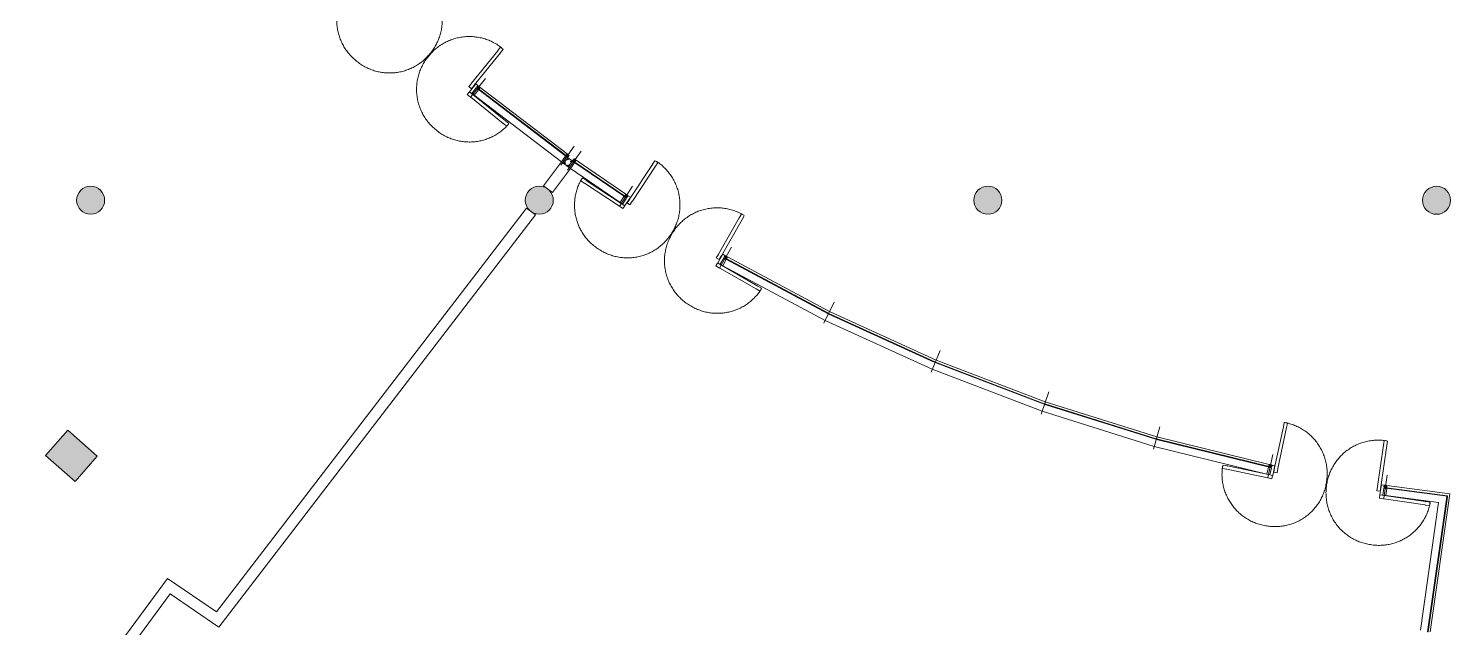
# Model space of a CAD drawing. Header units: centimetres. Extents: x 139057 to 200038, y 34824 to 80516.
# Drawn here: x 167676 to 170212, y 49166 to 50234 of the extents above; entities that cross this region are included whole.
import ezdxf

# ---------------------------------------------------------------- set-up
doc = ezdxf.new("R2010")
doc.units = ezdxf.units.CM
doc.header["$LTSCALE"] = 100
doc.linetypes.add('CENTER', pattern=[7, 4, -1, 1, -1])
doc.linetypes.add('HIDDEN', pattern=[0.5, 0.25, -0.25])
for name, color, linetype, lineweight in [('410_STRUTTURE_001-AM_0', 7, 'Continuous', 0), ('430_TAVOLATI_001-AM_0', 3, 'Continuous', 0), ('441_SERRAMENTI_001-AM_0', 1, 'Continuous', 0)]:
    doc.layers.add(name, color=color, linetype=linetype, lineweight=lineweight)

msp = doc.modelspace()

# ---------------------------------------------------------------- hatches: boundary and pattern name
at = {"layer": '410_STRUTTURE_001-AM_0'}
h = msp.add_hatch(color=256, dxfattribs=at)
edge = h.paths.add_edge_path()
edge.add_arc((167787.1, 49927.9), 25, 0, 360)
h = msp.add_hatch(color=256, dxfattribs=at)
edge = h.paths.add_edge_path()
edge.add_arc((168587.1, 49927.9), 25, 0, 360)
h = msp.add_hatch(color=256, dxfattribs=at)
edge = h.paths.add_edge_path()
edge.add_arc((169387.1, 49927.9), 25, 0, 360)
h = msp.add_hatch(color=256, dxfattribs=at)
edge = h.paths.add_edge_path()
edge.add_arc((170187.1, 49927.8), 25, 0, 360)
msp.add_hatch(color=256, dxfattribs=at).paths.add_polyline_path([(167706.8, 49472.6), (167746.2, 49517.8), (167799, 49471.8), (167759.6, 49426.6)])

# ---------------------------------------------------------------- linework, layer by layer
at = {"layer": '410_STRUTTURE_001-AM_0', "elevation": 0}
msp.add_lwpolyline([(167706.8, 49472.6), (167746.2, 49517.8), (167799, 49471.8), (167759.6, 49426.6)], close=True, dxfattribs=at)
at = {"layer": '410_STRUTTURE_001-AM_0'}
for centre in [(167787.1, 49927.9, 0), (168587.1, 49927.9, 0), (169387.1, 49927.9, 0), (170187.1, 49927.8, 0)]:
    msp.add_circle(centre, 25, dxfattribs=at)
at = {"layer": '430_TAVOLATI_001-AM_0'}
for p, q in [((168626.5, 49996.1, 0), (168594.5, 49953.7, 0)), ((168642.8, 49984.5, 0), (168610.5, 49941.7, 0)), ((168642.8, 49984.5, 0), (168626.5, 49996.1, 0)), ((168610.5, 49941.7, 0), (168594.5, 49953.7, 0)), ((168011.5, 49193.9, 0), (168564.3, 49914, 0)), ((168015.8, 49166.7, 0), (168580.1, 49901.8, 0)), ((167924.1, 49253.5, 0), (167264.9, 48360.3, 0)), ((168011.5, 49193.9, 0), (167924.1, 49253.5, 0)), ((167928.7, 49226.1, 0), (167281, 48348.5, 0)), ((168015.8, 49166.7, 0), (167928.7, 49226.1, 0))]:
    msp.add_line(p, q, dxfattribs=at)
at = {"layer": '430_TAVOLATI_001-AM_0', "elevation": 0}
msp.add_lwpolyline([(167264.9, 48360.3), (167924.1, 49253.5), (168011.5, 49193.9), (168564.3, 49914), (168580.1, 49901.8)], dxfattribs=at)
at = {"layer": '441_SERRAMENTI_001-AM_0', "linetype": 'CENTER'}
for p, q in [((168465.3, 50112.4, 0), (168491.5, 50145, 0)), ((168625.5, 49990.3, 0), (168649.6, 50024.4, 0)), ((168637.6, 49981.7, 0), (168662, 50015.5, 0)), ((168730.5, 49918, 0), (168753.5, 49952.8, 0)), ((168909.3, 49807.8, 0), (168930.1, 49844, 0)), ((169094.6, 49708.8, 0), (169113.1, 49746.3, 0)), ((169285.7, 49621.6, 0), (169301.8, 49660.2, 0)), ((169481.9, 49546.5, 0), (169495.5, 49586, 0)), ((169682.3, 49483.8, 0), (169693.5, 49524.1, 0)), ((169886.3, 49433.7, 0), (169895, 49474.6, 0)), ((170093, 49396.5, 0), (170099.1, 49437.8, 0))]:
    msp.add_line(p, q, dxfattribs=at)
at = {"layer": '441_SERRAMENTI_001-AM_0'}
for p, q in [((168470.8, 50114.9, 0), (168626.5, 49996.1, 0)), ((168481.5, 50129.1, 0), (168637, 50010.4, 0)), ((168731.2, 49923.9, 0), (168642.7, 49984.5, 0)), ((168741.4, 49938.5, 0), (168652.9, 49999.1, 0)), ((168914.4, 49811, 0), (169097, 49713.6, 0)), ((168922.8, 49826.7, 0), (169104.8, 49729.5, 0)), ((169294.6, 49643, 0), (169104.8, 49729.5, 0)), ((169287.7, 49626.5, 0), (169097, 49713.6, 0)), ((169294.6, 49643, 0), (169489.4, 49568.4, 0)), ((169287.7, 49626.5, 0), (169483.6, 49551.6, 0)), ((169683.7, 49489, 0), (169483.6, 49551.6, 0)), ((169688.5, 49506.1, 0), (169489.4, 49568.4, 0)), ((169888.9, 49456.8, 0), (169688.5, 49506.1, 0)), ((169884.7, 49439.5, 0), (169683.7, 49489, 0)), ((170096.5, 49401.4, 0), (170190.8, 49388.9, 0)), ((170098.6, 49419.1, 0), (170211, 49404.3, 0)), ((170175.8, 49158.5, 0), (170211, 49404.3, 0)), ((170158.3, 49161.3, 0), (170190.8, 49388.9, 0))]:
    msp.add_line(p, q, dxfattribs=at)
at = {"layer": '441_SERRAMENTI_001-AM_0', "linetype": 'HIDDEN', "ltscale": 20, "elevation": 0}
for points in [[(168246, 50306.3, 0.398076), (168257.4, 50179.1, 0.417928), (168389.2, 50185.6)], [(168530.5, 50061.3, -0.398076), (168403.1, 50053.1, -0.417928), (168389.3, 50184.2)], [(168661.9, 49964.5, 0.398076), (168692.9, 49840.6, 0.417928), (168822.1, 49867.5)], [(168981.7, 49767.3, -0.398076), (168857.1, 49739.4, -0.417928), (168823.1, 49866.9)], [(169805.4, 49451.9, 0.398076), (169879.6, 49348, 0.417928), (169989.9, 49420.2)], [(170175.1, 49385.3, -0.398076), (170069.4, 49313.8, -0.417928), (169991.1, 49420)]]:
    msp.add_lwpolyline(points, format="xyb", dxfattribs=at)
at = {"layer": '441_SERRAMENTI_001-AM_0', "elevation": 0}
for points in [[(168517.6, 50191), (168517.7, 50191.1), (168517.9, 50191), (168522.5, 50196.7, 0.201647), (168517.8, 50200.5), (168513.2, 50194.8), (168513.4, 50194.6), (168513.3, 50194.5, -0.342519), (168513.1, 50194.5), (168513, 50194.5), (168466.3, 50136.5), (168466.4, 50136.4, -0.342519), (168466.4, 50136.2), (168466.3, 50136.1), (168466.1, 50136.2), (168461.4, 50130.4), (168466.1, 50126.6), (168470.8, 50132.4), (168470.6, 50132.6), (168470.7, 50132.7, -0.347925), (168470.9, 50132.7), (168471, 50132.7), (168517.7, 50190.8), (168517.6, 50190.8, -0.342519)], [(168633.9, 49993.6), (168632.1, 49995), (168630.8, 49993.3), (168638.6, 49987.7), (168639.9, 49989.4), (168638, 49990.7), (168638.1, 49990.9), (168640, 49989.6, -0.414214), (168640, 49989.3), (168638.8, 49987.6, -0.414214), (168638.5, 49987.5), (168630.7, 49993.1, -0.41462), (168630.7, 49993.4), (168631.9, 49995.1, -0.413808), (168632.2, 49995.1), (168634, 49993.8)], [(168638.6, 50000.1), (168636.7, 50001.5, -0.413808), (168636.6, 50001.7), (168637.9, 50003.5, -0.41462), (168638.1, 50003.5), (168645.9, 49997.9, -0.414214), (168646, 49997.7), (168644.8, 49995.9, -0.414214), (168644.5, 49995.9), (168642.6, 49997.2), (168642.7, 49997.4), (168644.6, 49996.1), (168645.8, 49997.8), (168638, 50003.3), (168636.8, 50001.6), (168638.7, 50000.3)], [(168789.4, 49991.7), (168789.5, 49991.9), (168789.3, 49992), (168793.4, 49998.2, -0.201647), (168798.4, 49994.8), (168794.3, 49988.7), (168794.1, 49988.8), (168794, 49988.7, 0.342519), (168794.1, 49988.5), (168794.2, 49988.4), (168753.1, 49926.2), (168753, 49926.3, 0.342519), (168752.8, 49926.3), (168752.7, 49926.1), (168752.9, 49926), (168748.8, 49919.7), (168743.8, 49923.1), (168747.9, 49929.3), (168748.1, 49929.2), (168748.2, 49929.3, 0.347925), (168748.1, 49929.5), (168748.1, 49929.6), (168789.1, 49991.7), (168789.2, 49991.7, 0.342519)], [(168948.7, 49893.5), (168948.8, 49893.6), (168949.1, 49893.5), (168952.7, 49899.9, 0.201647), (168947.5, 49902.9), (168943.8, 49896.5), (168944, 49896.4), (168944, 49896.2, -0.342519), (168943.8, 49896.2), (168943.7, 49896.3), (168906.6, 49831.6), (168906.6, 49831.6, -0.342519), (168906.7, 49831.4), (168906.6, 49831.2), (168906.4, 49831.4), (168902.7, 49824.9), (168907.9, 49821.9), (168911.6, 49828.4), (168911.4, 49828.5), (168911.5, 49828.6, -0.347925), (168911.7, 49828.7), (168911.8, 49828.6), (168948.9, 49893.3), (168948.8, 49893.3, -0.342519)], [(169914.1, 49523.9), (169914.2, 49524), (169913.9, 49524.1), (169915.4, 49531.3, -0.201647), (169921.3, 49530), (169919.8, 49522.8), (169919.6, 49522.9), (169919.5, 49522.7, 0.342519), (169919.7, 49522.6), (169919.8, 49522.5), (169904.3, 49449.6), (169904.2, 49449.7, 0.342519), (169904, 49449.6), (169904, 49449.4), (169904.2, 49449.3), (169902.6, 49442), (169896.7, 49443.3), (169898.3, 49450.6), (169898.6, 49450.5), (169898.6, 49450.7, 0.347925), (169898.5, 49450.9), (169898.4, 49450.9), (169913.9, 49523.8), (169913.9, 49523.8, 0.342519)], [(170098.3, 49490.7), (170098.4, 49490.9), (170098.6, 49490.8), (170099.7, 49498.1, 0.201647), (170093.7, 49499), (170092.7, 49491.7), (170092.9, 49491.7), (170092.9, 49491.5, -0.342519), (170092.7, 49491.4), (170092.6, 49491.4), (170081.7, 49417.7), (170081.8, 49417.7, -0.342519), (170081.9, 49417.5), (170081.9, 49417.4), (170081.7, 49417.4), (170080.6, 49410), (170086.5, 49409.1), (170087.6, 49416.5), (170087.4, 49416.6), (170087.4, 49416.7, -0.347925), (170087.6, 49416.8), (170087.7, 49416.8), (170098.6, 49490.5), (170098.5, 49490.6, -0.342519)]]:
    msp.add_lwpolyline(points, format="xyb", close=True, dxfattribs=at)
for points in [[(168466.6, 50118.3), (168462.7, 50121.4), (168473.8, 50135.2, -0.414214), (168473.9, 50135.2), (168477.4, 50132.4, -0.414214), (168477.4, 50132.3), (168475.6, 50130, 0.414214), (168475.6, 50130), (168475.8, 50129.8)], [(168474.6, 50128), (168474.5, 50128.1), (168466.6, 50118.3), (168470.8, 50114.9), (168478.7, 50124.7), (168477.3, 50125.9), (168478.4, 50127.3), (168479.9, 50126.1), (168480, 50126.3, 0.414214), (168480, 50126.4), (168479.8, 50126.6, -0.414214), (168479.7, 50126.7), (168481.5, 50129, 0.414214), (168481.5, 50129.1), (168481.1, 50129.5, 0.414214), (168480.9, 50129.5), (168479.5, 50127.7, -0.414214), (168479.4, 50127.7), (168477.2, 50129.5, -0.414214), (168477.2, 50129.6), (168478.6, 50131.3, 0.414214), (168478.6, 50131.5), (168478.1, 50131.9, 0.414214), (168478, 50131.8), (168476.2, 50129.6, -0.414214), (168476.1, 50129.6), (168475.8, 50129.8, 0.41791), (168475.7, 50129.8), (168475.5, 50129.6), (168477, 50128.4), (168475.8, 50127), (168474.5, 50128.1)], [(168633.8, 50006.3), (168633.8, 50006.4), (168626.5, 49996.1), (168630.6, 49993.2), (168637.9, 50003.5), (168636.6, 50004.4), (168637.6, 50005.9), (168639.2, 50004.8), (168639.3, 50005, 0.414214), (168639.3, 50005.1), (168639, 50005.3, -0.414214), (168639, 50005.4), (168640.6, 50007.8, 0.414214), (168640.6, 50007.9), (168640.1, 50008.2, 0.414214), (168640, 50008.2), (168638.7, 50006.4, -0.414214), (168638.6, 50006.4), (168636.3, 50008, -0.414214), (168636.2, 50008.1), (168637.5, 50010, 0.414214), (168637.5, 50010.1), (168637, 50010.4, 0.414214), (168636.9, 50010.4), (168635.2, 50008.1, -0.414214), (168635.2, 50008.1), (168634.9, 50008.3, 0.41791), (168634.7, 50008.2), (168634.6, 50008), (168636.1, 50007), (168635.1, 50005.4), (168633.8, 50006.4)], [(168650, 49994.8), (168650.1, 49994.7), (168642.7, 49984.5), (168638.6, 49987.4), (168646, 49997.7), (168647.3, 49996.7), (168648.4, 49998.2), (168646.8, 49999.3), (168647, 49999.5, -0.414214), (168647.1, 49999.6), (168647.4, 49999.4, 0.414214), (168647.5, 49999.4), (168649.2, 50001.7, -0.414214), (168649.3, 50001.7), (168649.8, 50001.4, -0.414214), (168649.8, 50001.2), (168648.5, 49999.4, 0.414214), (168648.5, 49999.3), (168650.8, 49997.6, 0.414214), (168650.9, 49997.6), (168652.2, 49999.5, -0.414214), (168652.4, 49999.5), (168652.9, 49999.1, -0.414214), (168652.9, 49999), (168651.2, 49996.7, 0.414214), (168651.2, 49996.6), (168651.5, 49996.4, -0.41791), (168651.5, 49996.3), (168651.4, 49996.1), (168649.9, 49997.2), (168648.8, 49995.7), (168650.1, 49994.7)], [(168742.5, 49931.6), (168742.6, 49931.5), (168735.7, 49921), (168731.2, 49923.9), (168738.1, 49934.5), (168739.7, 49933.4), (168740.7, 49935), (168739.1, 49936), (168739.2, 49936.2, -0.414214), (168739.4, 49936.2), (168739.6, 49936.1, 0.414214), (168739.7, 49936.1), (168741.3, 49938.5, -0.414214), (168741.4, 49938.5), (168741.9, 49938.2, -0.414214), (168742, 49938), (168740.7, 49936.1, 0.414214), (168740.7, 49936.1), (168743.2, 49934.5, 0.414214), (168743.2, 49934.5), (168744.5, 49936.4, -0.414214), (168744.6, 49936.4), (168745.1, 49936.1, -0.414214), (168745.1, 49935.9), (168743.6, 49933.5, 0.414214), (168743.6, 49933.5), (168743.9, 49933.3, -0.41791), (168743.9, 49933.1), (168743.8, 49932.9), (168742.2, 49934), (168741.2, 49932.4), (168742.6, 49931.5)], [(168735.7, 49921), (168739.8, 49918.2), (168749.6, 49933, 0.414214), (168749.6, 49933.1), (168745.9, 49935.6, 0.414214), (168745.7, 49935.5), (168744.1, 49933.1, -0.414214), (168744.1, 49933.1), (168743.9, 49933.3)], [(168909.7, 49813.7), (168905.3, 49816.2), (168914.2, 49831.5, -0.414214), (168914.3, 49831.6), (168918.2, 49829.4, -0.414214), (168918.2, 49829.2), (168916.8, 49826.7, 0.414214), (168916.8, 49826.7), (168917, 49826.5)], [(168916.1, 49824.5), (168916, 49824.6), (168909.7, 49813.7), (168914.4, 49811), (168920.6, 49821.9), (168919, 49822.9), (168920, 49824.5), (168921.6, 49823.5), (168921.7, 49823.7, 0.414214), (168921.7, 49823.9), (168921.4, 49824, -0.414214), (168921.4, 49824.1), (168922.8, 49826.6, 0.414214), (168922.8, 49826.7), (168922.2, 49827, 0.414214), (168922.1, 49827), (168921, 49825, -0.414214), (168920.9, 49825), (168918.4, 49826.5, -0.414214), (168918.4, 49826.5), (168919.5, 49828.5, 0.414214), (168919.5, 49828.6), (168918.9, 49828.9, 0.414214), (168918.8, 49828.9), (168917.4, 49826.4, -0.414214), (168917.3, 49826.4), (168917, 49826.5, 0.41791), (168916.9, 49826.5), (168916.7, 49826.3), (168918.4, 49825.4), (168917.5, 49823.8), (168916, 49824.6)], [(169892.4, 49450.7), (169892.6, 49450.7), (169890, 49438.4), (169884.7, 49439.5), (169887.3, 49451.8), (169889.1, 49451.4), (169889.5, 49453.3), (169887.7, 49453.6), (169887.7, 49453.9, -0.414214), (169887.8, 49453.9), (169888.2, 49453.9, 0.414214), (169888.2, 49453.9), (169888.8, 49456.7, -0.414214), (169888.9, 49456.8), (169889.5, 49456.7, -0.414214), (169889.6, 49456.6), (169889.1, 49454.4, 0.414214), (169889.2, 49454.3), (169892, 49453.7, 0.414214), (169892.1, 49453.7), (169892.5, 49455.9, -0.414214), (169892.7, 49456), (169893.2, 49455.9, -0.414214), (169893.3, 49455.8), (169892.7, 49453, 0.414214), (169892.8, 49452.9), (169893.1, 49452.8, -0.41791), (169893.2, 49452.7), (169893.1, 49452.5), (169891.3, 49452.9), (169890.9, 49451.1), (169892.6, 49450.7)], [(169890, 49438.4), (169894.9, 49437.3), (169898.5, 49454.7, 0.414214), (169898.5, 49454.8), (169894.1, 49455.7, 0.414214), (169894, 49455.6), (169893.4, 49452.8, -0.414214), (169893.3, 49452.8), (169893.1, 49452.8)], [(170091.2, 49402.2), (170086.2, 49402.9), (170088.8, 49420.4, -0.414214), (170088.9, 49420.5), (170093.3, 49419.8, -0.414214), (170093.4, 49419.7), (170093, 49416.9, 0.414214), (170093, 49416.8), (170093.3, 49416.8)], [(170093.2, 49414.6), (170093, 49414.6), (170091.2, 49402.2), (170096.5, 49401.4), (170098.3, 49413.8), (170096.5, 49414.1), (170096.8, 49415.9), (170098.7, 49415.7), (170098.7, 49415.9, 0.414214), (170098.6, 49416), (170098.3, 49416, -0.414214), (170098.2, 49416.1), (170098.6, 49418.9, 0.414214), (170098.6, 49419.1), (170098, 49419.1, 0.414214), (170097.9, 49419.1), (170097.5, 49416.8, -0.414214), (170097.5, 49416.8), (170094.6, 49417.2, -0.414214), (170094.6, 49417.3), (170094.9, 49419.5, 0.414214), (170094.8, 49419.6), (170094.2, 49419.7, 0.414214), (170094.1, 49419.6), (170093.7, 49416.8, -0.414214), (170093.6, 49416.7), (170093.3, 49416.8, 0.41791), (170093.2, 49416.7), (170093.1, 49416.5), (170095, 49416.2), (170094.7, 49414.4), (170093, 49414.6)]]:
    msp.add_lwpolyline(points, format="xyb", dxfattribs=at)
at = {"layer": '441_SERRAMENTI_001-AM_0', "linetype": 'HIDDEN', "ltscale": 20, "elevation": 0}
for points in [[(168523.1, 50065), (168523.3, 50064.9), (168523.1, 50064.7), (168528.9, 50060.1, 0.201647), (168532.6, 50064.8), (168526.9, 50069.4), (168526.7, 50069.2), (168526.6, 50069.3, -0.342519), (168526.6, 50069.5), (168526.7, 50069.6), (168468.6, 50116.3), (168468.5, 50116.2, -0.342519), (168468.3, 50116.2), (168468.2, 50116.3), (168468.3, 50116.5), (168462.5, 50121.2), (168458.7, 50116.5), (168464.6, 50111.8), (168464.7, 50112), (168464.9, 50111.9, -0.347925), (168464.9, 50111.7), (168464.8, 50111.6), (168522.9, 50064.9), (168522.9, 50064.9, -0.342519)], [(168667.7, 49958.6), (168667.5, 49958.7), (168667.4, 49958.5), (168661.3, 49962.5, -0.201647), (168664.6, 49967.5), (168670.7, 49963.5), (168670.6, 49963.3), (168670.7, 49963.2, 0.342519), (168670.9, 49963.2), (168671, 49963.3), (168733.2, 49922.3), (168733.1, 49922.2, 0.342519), (168733.1, 49922), (168733.3, 49921.9), (168733.4, 49922.1), (168739.7, 49918), (168736.4, 49912.9), (168730.1, 49917.1), (168730.2, 49917.3), (168730.1, 49917.4, 0.347925), (168729.9, 49917.3), (168729.9, 49917.2), (168667.7, 49958.3), (168667.7, 49958.4, 0.342519)], [(168973.8, 49769.9), (168974, 49769.8), (168973.8, 49769.6), (168980.2, 49765.9, 0.201647), (168983.2, 49771.1), (168976.8, 49774.8), (168976.7, 49774.6), (168976.6, 49774.7, -0.342519), (168976.5, 49774.9), (168976.6, 49774.9), (168912, 49812.1), (168911.9, 49812, -0.342519), (168911.7, 49811.9), (168911.6, 49812), (168911.7, 49812.2), (168905.2, 49815.9), (168902.2, 49810.7), (168908.7, 49807), (168908.8, 49807.2), (168909, 49807.1, -0.347925), (168909, 49806.9), (168908.9, 49806.8), (168973.6, 49769.7), (168973.6, 49769.8, -0.342519)], [(169813, 49448.5), (169812.8, 49448.6), (169812.7, 49448.3), (169805.5, 49449.8, -0.201647), (169806.8, 49455.7), (169814, 49454.2), (169813.9, 49454), (169814.1, 49453.9, 0.342519), (169814.3, 49454.1), (169814.3, 49454.2), (169887.2, 49438.7), (169887.2, 49438.6, 0.342519), (169887.3, 49438.4), (169887.4, 49438.3), (169887.5, 49438.6), (169894.8, 49437), (169893.6, 49431.1), (169886.2, 49432.7), (169886.3, 49432.9), (169886.1, 49433, 0.347925), (169886, 49432.9), (169885.9, 49432.8), (169813, 49448.2), (169813.1, 49448.3, 0.342519)], [(170166.9, 49384.8), (170167.1, 49384.8), (170167, 49384.5), (170174.3, 49383.4, 0.201647), (170175.2, 49389.4), (170167.9, 49390.5), (170167.9, 49390.2), (170167.7, 49390.3, -0.342519), (170167.6, 49390.4), (170167.6, 49390.5), (170093.9, 49401.5), (170093.9, 49401.4, -0.342519), (170093.7, 49401.2), (170093.5, 49401.2), (170093.6, 49401.5), (170086.2, 49402.6), (170085.3, 49396.6), (170092.7, 49395.5), (170092.7, 49395.8), (170092.9, 49395.8, -0.347925), (170093, 49395.6), (170093, 49395.5), (170166.7, 49384.6), (170166.7, 49384.7, -0.342519)]]:
    msp.add_lwpolyline(points, format="xyb", close=True, dxfattribs=at)
at = {"layer": '441_SERRAMENTI_001-AM_0', "elevation": 0}
for points in [[(168478.6, 50126.6), (168634.8, 50007.4), (168478.6, 50126.6), (168478, 50125.8), (168634.2, 50006.6), (168634.8, 50007.4)], [(168739.7, 49935.1), (168650.7, 49996), (168739.7, 49935.1), (168739.2, 49934.3), (168650.2, 49995.2), (168650.7, 49996)], [(168920.2, 49823.8), (169102.7, 49726.4), (168920.2, 49823.8), (168919.7, 49822.9), (169102.2, 49725.5), (169102.7, 49726.4)], [(169292.7, 49639.7), (169103.6, 49726), (169292.7, 49639.7), (169292.3, 49638.8), (169103.2, 49725), (169103.6, 49726)], [(169293.6, 49639.3), (169487.7, 49565), (169293.6, 49639.3), (169293.2, 49638.4), (169487.3, 49564.1), (169487.7, 49565)], [(169687, 49502.6), (169488.7, 49564.7), (169687, 49502.6), (169686.8, 49501.7), (169488.4, 49563.7), (169488.7, 49564.7)], [(169888.8, 49452.9), (169688, 49502.4), (169888.8, 49452.9), (169888.6, 49452), (169687.8, 49501.4), (169688, 49502.4)], [(170097.6, 49415.4), (170206.7, 49401), (170097.6, 49415.4), (170097.4, 49414.4), (170206.5, 49400), (170206.7, 49401)], [(170172, 49158.3), (170206.4, 49399), (170172, 49158.3), (170171, 49158.5), (170205.4, 49399.1), (170206.4, 49399)]]:
    msp.add_lwpolyline(points, dxfattribs=at)
at = {"layer": '441_SERRAMENTI_001-AM_0', "linetype": 'HIDDEN', "ltscale": 20}
for centre, radius, start, end in [((168321.2, 50248.9, 0), 92.8, 317.0238, 47.676), ((168462.3, 50126.8, 0), 92.9, 51.1287, 141.7665), ((168745.1, 49919.5, 0), 92.9, 325.987, 56.6248), ((168904.1, 49821.5, 0), 92.8, 60.0775, 150.7297), ((169899.3, 49440.4, 0), 92.8, 347.4132, 78.0655), ((170083.1, 49407.3, 0), 92.9, 81.5182, 172.156)]:
    msp.add_arc(centre, radius, start, end, dxfattribs=at)
at = {"layer": '441_SERRAMENTI_001-AM_0'}
for centre, radius, start, end in [((169102.4, 49724.6, 0), 0.941, 27.1825, 100.2385), ((169103.5, 49726.8, 0), 0.864, 208.5279, 278.8932), ((169292.5, 49637.9, 0), 0.941, 30.7559, 103.812), ((169293.4, 49640.2, 0), 0.864, 212.1013, 282.4666), ((169487.6, 49563.2, 0), 0.941, 34.3305, 107.3866), ((169488.4, 49565.5, 0), 0.864, 215.6759, 286.0412), ((169687, 49500.8, 0), 0.941, 37.9049, 110.961), ((169687.7, 49503.2, 0), 0.864, 219.2503, 289.6156), ((170204.5, 49399.7, 0), 1.07, 328.2667, 24.3361), ((170207.2, 49399.4, 0), 0.885, 137.6278, 206.1081)]:
    msp.add_arc(centre, radius, start, end, dxfattribs=at)

doc.saveas('drawing.dxf')
